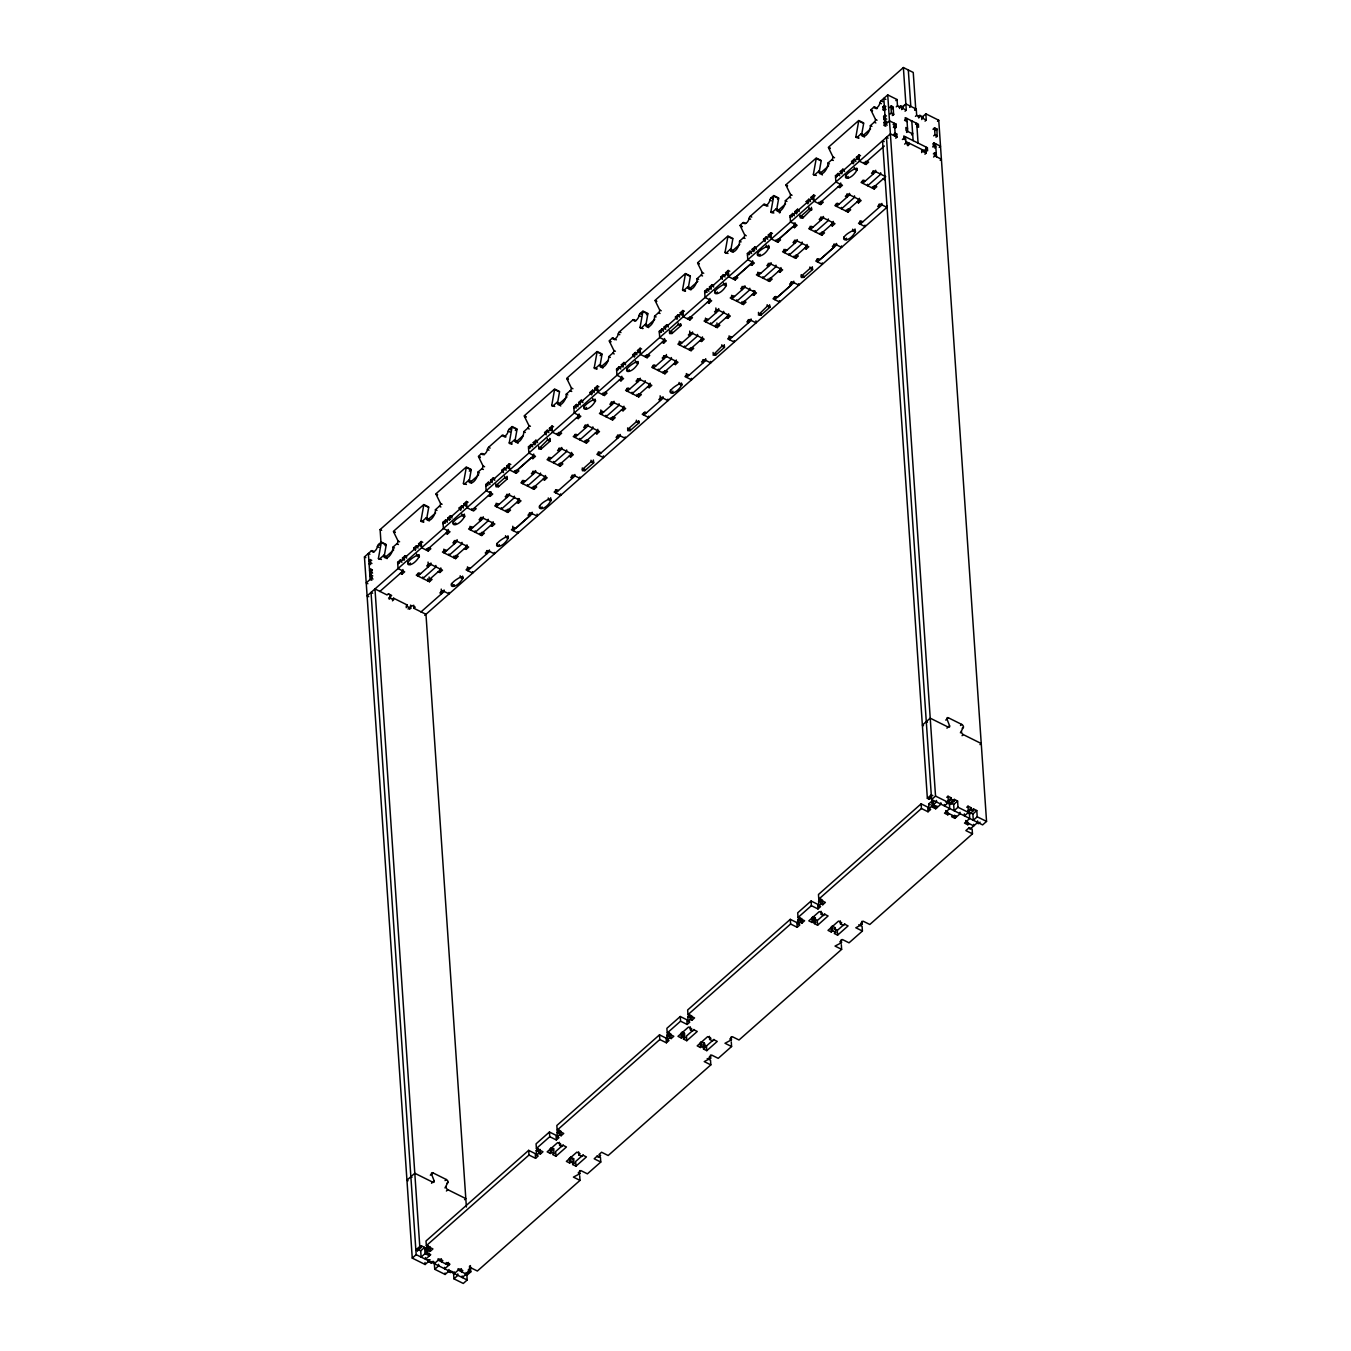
<?xml version="1.0" encoding="UTF-8"?>
<svg xmlns="http://www.w3.org/2000/svg" width="1351" height="1351" viewBox="0 0 1351 1351"><rect width="100%" height="100%" fill="white"/><g stroke="black" fill="none" stroke-linecap="round" stroke-linejoin="round"><path stroke-width="1.5" d="M934.504 127.906L936.935 129.02L937.121 136.552L935.027 135.016L934.504 127.99L933.271 129.071M380.29 559.263L378.449 558.335L381.269 542.545L386.217 545.01L384.089 556.848M423.403 522.043L420.938 520.827L423.775 505.021L428.706 507.486L426.578 519.324M465.588 484.367L463.427 483.303L466.264 467.514L471.195 469.962L469.084 481.8M511.421 443.905L509.259 442.841L512.097 427.051L517.028 429.5L514.9 441.338M553.302 406.077L551.765 405.317L554.585 389.527L559.517 391.976L557.575 402.834M596.416 368.874L594.254 367.793L597.074 352.003L602.022 354.452L600.08 365.31M642.552 328.563L640.087 327.33L642.907 311.541L647.855 313.989L645.896 324.848M685.345 291.191L682.576 289.806L685.413 274.017L690.344 276.465L688.216 288.32M727.226 253.363L725.065 252.282L727.902 236.493L732.833 238.941L730.705 250.796M772.755 212.749L770.897 211.82L773.735 196.03L778.666 198.479L776.538 210.334M815.244 175.225L813.386 174.296L816.224 158.506L821.155 160.955L819.213 171.813M858.662 138.157L855.892 136.789L858.712 120.982L863.661 123.448L861.702 134.306M444.969 1187.917L448.008 1182.294A2.111 1.182 48.6 0 0 446.286 1179.507L432.995 1172.888A2.111 1.182 48.6 0 0 431.543 1174.12L430.327 1175.201M960.392 732.816L963.432 727.193A2.111 1.182 48.6 0 0 961.709 724.406L948.402 717.803A2.111 1.182 48.6 0 0 946.967 719.019L945.751 720.1M769.749 307.369L769.597 305.951L767.486 306.001L758.35 314.952L760.833 315.222L769.766 307.369L769.563 304.735M549.975 441.253L549.925 439.902L547.712 439.869L538.644 448.92L541.059 449.106L549.975 441.253L549.773 438.332L549.958 441.237L547.493 440.021L547.391 438.551M800.4 216.7L800.316 215.248L800.282 217.899L802.697 218.085L811.748 209.05L809.333 208.865L800.4 216.7L802.882 217.933L802.781 216.464M724.406 347.41L724.153 345.94L722.025 346.109L713.075 355.077L715.473 355.262L724.406 347.41L724.254 345.079L724.406 347.41L721.941 346.194L721.839 344.725M381.033 543.203L380.104 529.575L903.38 67.55L913.242 72.447L915.725 108.806L914.576 109.819M428.976 1259.588L429.078 1261.04L425.143 1264.502L412.258 1258.102L364.449 556.933L371.137 551.022A2.111 1.03 -63.6 0 1 372.437 550.972A4.205 2.06 -63.6 0 0 375.054 550.87A4.205 2.06 -63.6 0 0 377.385 546.615A2.111 1.03 -63.6 0 1 378.533 544.487L381.303 542.055L386.234 544.504L385.035 545.568M515.322 430.53L517.061 429.01L512.113 426.544L509.361 428.993A2.111 1.03 -63.6 0 0 508.196 431.121A4.205 2.06 -63.6 0 1 505.865 435.36A4.205 2.06 -63.6 0 1 503.264 435.461A2.111 1.03 -63.6 0 0 501.964 435.512L488.589 447.316A2.111 1.03 -63.6 0 0 487.424 449.444A4.205 2.06 -63.6 0 1 485.11 453.7A4.205 2.06 -63.6 0 1 482.493 453.801A2.111 1.03 -63.6 0 0 481.192 453.852L478.44 456.283L480.28 457.212M646.487 314.715L647.872 313.5L642.941 311.034L640.171 313.483A2.111 1.03 -63.6 0 0 639.006 315.61A4.205 2.06 -63.6 0 1 636.693 319.866A4.205 2.06 -63.6 0 1 634.075 319.967A2.111 1.03 -63.6 0 0 632.775 320.018L619.417 331.822A2.111 1.03 -63.6 0 0 618.251 333.95A4.205 2.06 -63.6 0 1 615.921 338.206A4.205 2.06 -63.6 0 1 613.32 338.29A2.111 1.03 -63.6 0 0 612.003 338.341L609.25 340.79L610.787 341.55M777.484 199.053L778.683 197.989L773.751 195.54L770.999 197.972A2.111 1.03 -63.6 0 0 769.834 200.1A4.205 2.06 -63.6 0 1 767.503 204.356A4.205 2.06 -63.6 0 1 764.902 204.457A2.111 1.03 -63.6 0 0 763.602 204.508L750.227 216.312A2.111 1.03 -63.6 0 0 749.062 218.44A4.205 2.06 -63.6 0 1 746.731 222.695A4.205 2.06 -63.6 0 1 744.131 222.797A2.111 1.03 -63.6 0 0 742.83 222.847L740.061 225.279L741.615 226.039M896.253 106.847L897.486 105.766L897.047 99.535L887.725 94.908L881.038 100.801A2.111 1.03 -63.6 0 0 879.889 102.929A4.205 2.06 -63.6 0 1 877.559 107.185A4.205 2.06 -63.6 0 1 874.941 107.286A2.111 1.03 -63.6 0 0 873.641 107.337L870.888 109.769L872.425 110.546M469.321 471.144L471.229 469.472L466.281 467.007L435.934 493.807L437.488 494.584M600.148 355.634L602.039 353.962L597.108 351.513L566.761 378.314L568.298 379.074M371.728 560.344L370.191 559.584L368.874 560.733L370.731 561.644M884.753 110.681L883.199 109.904L882.997 106.797L884.297 105.631L885.834 106.408M370.191 559.584L370.394 562.692L369.093 563.857L370.63 564.617M883.199 109.904L884.517 108.756L886.053 109.515M895.831 100.616L897.047 99.535M889.684 107.59L891.305 105.783L893.18 107.016L893.585 114.835L891.424 113.349L890.883 106.324M378.449 558.335A2.111 1.03 -63.6 0 0 379.867 558.74L383.785 555.278A7.363 3.597 -63.6 0 0 388.733 556.696A7.363 3.597 -63.6 0 0 392.938 547.189L396.873 543.727A2.111 1.03 -63.6 0 0 398.072 541.008L393.529 531.737L395.066 532.497M420.938 520.827A2.111 1.03 -63.6 0 0 422.356 521.233L426.274 517.754A7.363 3.597 -63.6 0 0 431.222 519.172A7.363 3.597 -63.6 0 0 435.444 509.682L439.362 506.203A2.111 1.03 -63.6 0 0 440.561 503.501L436.018 494.213L437.572 494.973M463.427 483.303A2.111 1.03 -63.6 0 0 464.845 483.709L468.78 480.247A7.363 3.597 -63.6 0 0 473.728 481.648A7.363 3.597 -63.6 0 0 477.933 472.158L481.851 468.696A2.111 1.03 -63.6 0 0 483.05 465.977L478.524 456.689L480.365 457.601M509.259 442.841A2.111 1.03 -63.6 0 0 510.678 443.246L514.596 439.767A7.363 3.597 -63.6 0 0 519.561 441.186A7.363 3.597 -63.6 0 0 523.766 431.695L527.684 428.216A2.111 1.03 -63.6 0 0 528.883 425.514L524.34 416.226L526.198 417.138M551.765 405.317A2.111 1.03 -63.6 0 0 553.167 405.722L557.102 402.26A7.363 3.597 -63.6 0 0 562.05 403.662A7.363 3.597 -63.6 0 0 566.255 394.171L570.173 390.709A2.111 1.03 -63.6 0 0 571.389 387.99L566.846 378.702L568.383 379.462M594.254 367.793A2.111 1.03 -63.6 0 0 595.673 368.198L599.591 364.736A7.363 3.597 -63.6 0 0 604.539 366.138A7.363 3.597 -63.6 0 0 608.744 356.647L612.678 353.185A2.111 1.03 -63.6 0 0 613.878 350.466L609.335 341.178L610.872 341.955M640.087 327.33A2.111 1.03 -63.6 0 0 641.489 327.736L645.423 324.274A7.363 3.597 -63.6 0 0 650.371 325.675A7.363 3.597 -63.6 0 0 654.576 316.185L658.494 312.723A2.111 1.03 -63.6 0 0 659.71 310.004L655.167 300.716L656.704 301.476M682.576 289.806A2.111 1.03 -63.6 0 0 683.994 290.212L687.912 286.75A7.363 3.597 -63.6 0 0 692.86 288.151A7.363 3.597 -63.6 0 0 697.065 278.661L701 275.199A2.111 1.03 -63.6 0 0 702.199 272.48L697.656 263.192L699.193 263.969M725.065 252.282A2.111 1.03 -63.6 0 0 726.483 252.688L730.401 249.226A7.363 3.597 -63.6 0 0 735.366 250.644A7.363 3.597 -63.6 0 0 739.571 241.137L743.489 237.675A2.111 1.03 -63.6 0 0 744.688 234.956L740.145 225.668L742.307 226.748M770.897 211.82A2.111 1.03 -63.6 0 0 772.316 212.225L776.234 208.763A7.363 3.597 -63.6 0 0 781.182 210.165A7.363 3.597 -63.6 0 0 785.387 200.674L789.322 197.212A2.111 1.03 -63.6 0 0 790.521 194.493L785.978 185.205L787.532 185.982M813.386 174.296A2.111 1.03 -63.6 0 0 814.805 174.701L818.74 171.239A7.363 3.597 -63.6 0 0 823.688 172.658A7.363 3.597 -63.6 0 0 827.893 163.15L831.811 159.688A2.111 1.03 -63.6 0 0 833.01 156.969L828.484 147.698L830.325 148.61M855.892 136.789A2.111 1.03 -63.6 0 0 857.294 137.177L861.229 133.715A7.363 3.597 -63.6 0 0 866.177 135.134A7.363 3.597 -63.6 0 0 870.382 125.626L874.3 122.164A2.111 1.03 -63.6 0 0 875.516 119.462L870.973 110.174L872.51 110.934M892.065 108.891L893.366 107.556M372.386 569.953L370.833 569.193L369.532 570.342L372.184 572.165M885.716 120.442L883.858 119.513L883.638 116.406L884.956 115.24L886.492 116.017M383.785 555.278L386.251 556.511L393.698 549.941M429.331 520.912A7.363 3.597 -63.6 0 1 428.74 518.987L435.613 512.924M471.55 482.864A7.363 3.597 -63.6 0 1 471.246 481.463L478.676 474.893M514.596 439.767L517.078 441L523.361 435.444M557.102 402.26L559.567 403.476L566.998 396.907M599.591 364.736L602.056 365.952L608.355 360.396M645.423 324.274L647.889 325.49L654.762 319.427M690.969 289.908A7.363 3.597 -63.6 0 1 690.378 287.966L697.825 281.396M733.171 251.86A7.363 3.597 -63.6 0 1 732.884 250.459L739.74 244.396M776.234 208.763L778.7 209.979L785.573 203.917M818.74 171.239L821.205 172.472L828.636 165.903M861.229 133.715L863.694 134.948L870.568 128.885M370.833 569.193L371.052 572.3L369.752 573.466L371.289 574.226M883.858 119.513L885.158 118.364L886.712 119.124M370.782 572.655L371.897 570.054M890.123 114.092L891.339 113.011L893.822 114.227L892.335 115.527M779.375 212.799L780.439 211.871M898.939 107.354L900.661 105.851L902.873 106.949L901.759 109.583M372.792 575.931L371.255 575.154L369.938 576.32L372.099 577.384M885.8 126.251L884.263 125.491L884.061 122.367L885.361 121.218L886.898 121.978M899.546 108.485L900.661 105.851M902.029 108.84L901.928 107.371L905.862 103.909L916.248 109.076L916.67 115.308L915.454 116.389M901.657 108.029L902.873 106.949M371.255 575.154L371.457 578.279L366.222 582.889L367.877 583.716M884.263 125.491L889.498 120.864L896.085 124.14L896.287 127.264L895.071 128.345M905.052 111.221L906.285 110.14L903.38 67.55M909.645 107.371L910.794 106.357L908.311 69.999M893.129 124.478L894.43 123.329L895.325 136.316M400.403 573.314L402.058 574.124L404.675 571.828L398.072 568.551L397.65 562.32L400.268 560.006L401.804 560.766M404.101 560.395L402.446 558.081L405.064 555.768L406.6 556.528M415.433 550.397L413.778 548.067L416.395 545.753L417.949 546.53M420.229 546.159L418.574 543.828L421.191 541.515L422.745 542.291M445.762 533.273L447.401 534.084L450.018 531.77L443.415 528.494L442.993 522.263L445.61 519.966L447.164 520.726M449.444 520.355L447.789 518.041L450.407 515.727L451.96 516.487M460.775 510.34L459.137 508.027L461.755 505.713L463.292 506.473M465.571 506.118L463.933 503.788L466.551 501.474L468.088 502.251M488.471 495.53L490.126 496.357L492.743 494.044L486.157 490.768L485.735 484.536L488.353 482.223L489.889 482.999M492.169 482.628L490.531 480.297L493.149 477.984L494.686 478.761M503.518 472.614L501.863 470.283L504.48 467.986L506.017 468.746M508.314 468.375L506.659 466.061L509.276 463.748L510.83 464.508M528.9 453.041L528.461 446.809L531.078 444.496L532.632 445.256M534.912 444.901L533.257 442.571L535.874 440.257L537.428 441.034M546.243 434.887L544.605 432.556L547.223 430.243L548.759 431.02M551.039 430.648L549.401 428.318L552.019 426.021L553.555 426.781M576.573 417.763L578.211 418.59L580.829 416.277L574.243 413.001L573.82 406.769L576.438 404.456L577.975 405.216M580.255 404.844L578.616 402.53L581.234 400.217L582.771 400.977M591.603 394.847L589.948 392.516L592.565 390.203L594.102 390.979M596.399 390.608L594.744 388.277L597.362 385.964L598.898 386.741M619.315 380.036L620.953 380.847L623.571 378.533L616.968 375.257L616.546 369.026L619.163 366.729L620.717 367.489M622.997 367.117L621.342 364.804L623.959 362.49L625.513 363.25M634.328 357.103L632.69 354.789L635.308 352.476L636.845 353.236M639.124 352.881L637.486 350.551L640.104 348.237L641.641 349.014M662.041 342.293L663.679 343.12L666.296 340.807L659.71 337.53L659.288 331.299L661.906 328.985L663.442 329.762M665.722 329.391L664.084 327.06L666.702 324.747L668.238 325.523M677.071 319.376L675.416 317.046L678.033 314.749L679.57 315.509M681.867 315.138L680.212 312.824L682.829 310.51L684.366 311.27M707.384 302.252L709.039 303.08L711.656 300.766L705.053 297.49L704.631 291.259L707.249 288.945L708.785 289.705M711.082 289.35L709.427 287.02L712.045 284.706L713.581 285.483M722.413 279.336L720.775 277.006L723.376 274.692L724.93 275.469M727.21 275.097L725.571 272.767L728.189 270.47L729.726 271.23M728.189 270.47L728.611 276.702L735.197 279.978L737.815 277.664L736.177 276.854L750.109 264.526L751.764 265.336L754.382 263.023L747.795 259.764L747.373 253.532L749.991 251.218L751.528 251.978M753.807 251.607L752.169 249.293L754.787 246.98L756.324 247.74M765.156 241.609L763.501 239.279L766.118 236.965L767.655 237.742M769.952 237.371L768.297 235.04L770.914 232.727L772.451 233.503M770.914 232.727L771.337 238.958L777.923 242.234L780.54 239.921L778.885 239.11L792.851 226.799L794.506 227.61L797.124 225.296L790.521 222.02L790.099 215.788L792.716 213.475L794.253 214.252M796.55 213.88L794.895 211.55L797.512 209.253L799.049 210.013M807.881 203.866L806.243 201.552L808.844 199.239L810.397 199.999M812.677 199.644L811.039 197.314L813.657 195L815.193 195.76M838.211 186.759L839.849 187.569L842.467 185.256L835.881 181.98L835.458 175.748L838.076 173.435L839.613 174.211M841.893 173.84L840.254 171.509L842.872 169.213L844.409 169.973M853.241 163.826L851.586 161.512L854.204 159.198L855.74 159.958M858.037 159.587L856.382 157.273L859 154.96L860.536 155.72M397.768 563.874L421.309 543.085M443.111 523.833L466.669 503.045M485.836 486.09L509.378 465.301M528.579 448.363L552.137 427.575M573.939 408.323L597.48 387.534M616.664 370.596L640.222 349.808M659.406 332.87L682.947 312.064M704.749 292.812L728.307 272.024L728.611 276.702M747.475 255.086L771.016 234.297M790.217 217.359L813.775 196.571M835.577 177.319L859.118 156.53M893.636 126.302L896.085 124.14M893.416 127.518L894.649 126.437L896.287 127.264M915.032 110.157L916.248 109.076M904.562 120.475L907.146 118.601M893.889 134.273L895.105 133.192L896.76 134.002L896.963 137.126L895.747 138.207M895.038 135.522L896.76 134.002M911.469 120.746L911.216 121.404M379.783 591.502L403.003 571L402.902 569.531M884.331 146.026L864.353 163.64L864.268 162.188M918.14 116.895L919.862 115.375L922.885 116.878L921.754 119.53M421.191 541.515L421.63 547.763L428.216 551.022L430.834 548.726L429.179 547.898M509.276 463.748L509.699 469.979L516.285 473.255L518.902 470.942L517.264 470.114L531.23 457.803L532.868 458.631L535.486 456.317L528.883 453.041M552.019 426.021L552.458 432.252L559.027 435.529L561.644 433.215L560.006 432.388M597.362 385.964L597.801 392.212L604.387 395.488L607.004 393.175L605.349 392.347M640.104 348.237L640.526 354.486L647.112 357.745L649.73 355.431L648.092 354.621M682.829 310.51L683.268 316.742L689.854 320.018L692.472 317.705L690.817 316.894M814.079 201.231L820.665 204.508L823.283 202.194L821.644 201.383M859 154.96L859.439 161.191L866.025 164.467L868.642 162.154L866.987 161.343M918.748 118.027L919.862 115.375M922.176 117.098L925.857 113.839L938.742 120.239L986.551 821.425L982.616 824.887L931.599 799.539L886.459 137.312L888.114 138.14M921.652 117.959L922.885 116.878M906.589 132.449L907.737 131.435L906.842 118.449M915.573 124.36L916.721 123.363L918.072 143.088M902.384 139.508L905.44 136.823L905.862 143.054L904.63 144.135M925.047 121.151L926.279 120.07L925.857 113.839M911.52 134.897L912.617 133.073M388.581 598.121L391.638 595.436L388.345 593.798L387.045 594.947L374.97 588.952L419.789 1246.5L415.872 1249.962L417.51 1250.773L421.428 1247.311L421.326 1245.757L424.619 1247.395L425.041 1253.627L429.432 1255.805L429.246 1253.171M389.206 599.236L390.439 598.138L390.253 595.048L388.598 594.22M392.398 599.304L393.631 598.223L407.343 605.045L406.212 607.68M907.078 144.861L909.054 143.122L907.923 145.773M392.499 600.857L393.631 598.223M937.51 121.337L938.742 120.239M933.237 129.341L934.537 128.193L937.003 129.426L935.787 130.507M935.736 130.304L936.969 129.223M933.676 135.843L934.976 134.695L937.442 135.911L935.956 137.194M420.533 573.685L418.894 572.875L416.277 575.188L429.432 581.724L432.05 579.41L430.412 578.6M438.264 571.659L439.902 572.486L442.52 570.173L429.348 563.637L426.73 565.934L428.385 566.761L428.064 562.084M446.691 550.583L445.053 549.773L442.436 552.086L455.608 558.622L458.225 556.308L456.57 555.497M464.423 548.557L466.061 549.384L468.679 547.071L455.523 540.535L452.906 542.832L454.544 543.659L454.341 540.535M472.867 527.481L471.212 526.67L468.594 528.984L481.767 535.52L484.384 533.206L482.729 532.395M490.582 525.455L492.237 526.282L494.854 523.968L481.682 517.433L479.065 519.73L480.72 520.557L480.5 517.433M499.026 504.379L497.388 503.568L494.77 505.882L507.925 512.417L510.543 510.104L508.905 509.293M516.741 502.352L518.396 503.18L521.013 500.866L507.841 494.331L505.223 496.644L506.878 497.455L506.659 494.331M525.184 481.277L523.546 480.466L520.929 482.78L534.084 489.315L536.702 487.002L535.064 486.191M542.916 479.25L544.554 480.078L547.172 477.764L534.017 471.229L531.399 473.542L533.037 474.353L532.818 471.229M551.36 458.175L549.705 457.364L547.087 459.678L560.26 466.213L562.877 463.9L561.222 463.089M569.075 456.165L570.713 456.976L573.331 454.662L560.175 448.127L557.558 450.44L559.196 451.251L558.993 448.127M577.519 435.073L575.864 434.262L573.246 436.576L586.418 443.111L589.036 440.798L587.398 439.987M595.234 433.063L596.889 433.874L599.506 431.56L586.334 425.025L583.716 427.338L585.371 428.149L585.152 425.041M603.677 411.987L602.039 411.16L599.422 413.474L612.577 420.009L615.195 417.695L613.557 416.885M621.409 409.961L623.047 410.772L625.665 408.458L612.493 401.923L609.875 404.236L611.53 405.047L611.311 401.939M629.836 388.885L628.198 388.058L625.581 390.371L638.753 396.907L641.37 394.593L639.715 393.783M647.568 386.859L649.206 387.669L651.824 385.356L638.668 378.82L636.051 381.134L637.689 381.945L637.486 378.837M656.012 365.783L654.357 364.956L651.739 367.269L664.912 373.805L667.529 371.508L665.874 370.681M673.727 363.757L675.382 364.567L677.999 362.254L664.827 355.718L662.21 358.032L663.865 358.842L663.645 355.735M682.171 342.681L680.532 341.854L677.915 344.167L691.07 350.703L693.688 348.406L692.05 347.579M699.886 340.655L701.541 341.465L704.158 339.152L690.986 332.616L688.368 334.93L690.023 335.74L689.702 331.063M708.329 319.579L706.691 318.752L704.074 321.065L717.229 327.601L719.847 325.304L718.208 324.476M726.061 317.553L727.699 318.363L730.317 316.05L717.161 309.514L714.544 311.828L716.182 312.638L715.861 307.977M734.505 296.477L732.85 295.649L730.232 297.963L743.405 304.499L746.022 302.202L744.367 301.374M752.22 294.45L753.858 295.261L756.476 292.947L743.32 286.412L740.703 288.726L742.341 289.536L742.138 286.429M760.664 273.375L759.009 272.547L756.391 274.861L769.563 281.396L772.181 279.1L770.543 278.272M778.379 271.348L780.034 272.159L782.651 269.862L769.479 263.31L766.861 265.623L768.516 266.434L768.297 263.327M786.822 250.273L785.184 249.445L782.567 251.759L795.722 258.311L798.34 255.998L796.702 255.17M804.554 248.246L806.192 249.057L808.81 246.76L795.638 240.208L793.02 242.521L794.675 243.332L794.456 240.225M812.981 227.171L811.343 226.343L808.725 228.657L821.898 235.209L824.515 232.896L822.86 232.068M830.713 225.144L832.351 225.955L834.969 223.658L821.813 217.106L819.196 219.419L820.834 220.23L820.631 217.123M839.157 204.069L837.502 203.258L834.884 205.555L848.056 212.107L850.674 209.793L849.019 208.966M856.872 202.042L858.527 202.853L861.144 200.556L847.972 194.004L845.354 196.317L846.993 197.145L846.79 194.02M865.315 180.966L863.677 180.156L861.06 182.453L874.215 189.005L876.833 186.691L875.195 185.864M406.111 606.126L407.343 605.045M921.534 151.025L922.767 149.944L921.635 152.579M924.76 150.029L927.377 147.715L903.785 135.995L904.005 139.119L905.643 139.93M932.697 144.033L933.929 142.953L940.532 146.229L939.232 147.377M408.036 608.997L411.937 605.518L415.23 607.156L413.913 608.305L425.97 614.3L466.382 1206.983M932.984 146.094L935.601 143.78L936.479 156.767M409.505 609.318L410.738 608.237L410.552 605.13M924.928 154.217L926.161 153.136L925.739 146.904M932.916 147.141L934.149 146.06L933.929 142.953M934.554 147.968L935.787 146.887L934.149 146.06M933.372 153.896L934.605 152.815L936.243 153.626L934.284 155.365M933.592 157.02L934.808 155.939L934.605 152.815M420.955 611.952L444.175 591.451L444.074 589.982M833.787 244.126L834.006 247.233L820.057 259.561L818.419 258.75L815.801 261.047L822.371 264.323L822.286 262.871M460.201 575.746L460.303 577.198C442.554 586.756 455.287 591.468 462.768 578.431C464.474 575.644 456.385 577.046 462.768 578.431L462.599 576.083M424.754 615.38L886.915 207.345L886.813 205.876M940.178 160.279L941.394 159.198L934.808 155.939M431.763 1173.985L432.995 1172.888M947.186 718.884L948.402 717.803M432.911 1181.922L434.127 1180.842L431.543 1174.12M948.081 727.041L949.55 725.74L946.967 719.019M431.509 1183.256L432.725 1182.176A2.111 1.182 48.6 0 0 434.127 1180.842M946.933 728.155L948.149 727.074A2.111 1.182 48.6 0 0 949.55 725.74M445.07 1180.588L446.286 1179.507M960.493 725.487L961.709 724.406M446.776 1183.375L448.008 1182.294M962.199 728.273L963.432 727.193M446.404 1191.008L447.873 1189.707L465.808 1198.607L464.575 1199.688M962.064 735.687L963.297 734.606L981.231 743.523L979.999 744.604M528.68 1150.36L528.984 1155.037L535.57 1158.297L535.249 1153.636L528.68 1150.36L426.021 1240.995L426.342 1245.673L432.928 1248.932L430.31 1251.246L428.655 1250.435L428.351 1245.757L424.721 1248.949L425.818 1249.489L426.139 1254.167L427.456 1253.019L427.136 1248.341L425.818 1249.489M549.435 1132.02L549.756 1136.698L556.342 1139.974L556.021 1135.296L549.435 1132.02L536.077 1143.824L536.398 1148.502L542.967 1151.761L540.366 1154.075L538.711 1153.264L538.39 1148.586L536.229 1150.495L536.55 1155.173L538.188 1156L535.57 1158.297M659.491 1034.849L659.812 1039.527L666.398 1042.803L666.077 1038.125L659.491 1034.849L556.848 1125.484L557.152 1130.162L563.739 1133.438L561.121 1135.735L559.483 1134.924L559.162 1130.247L560.8 1131.074L561.121 1135.735M680.262 1016.509L680.583 1021.187L687.152 1024.463L686.848 1019.785L680.262 1016.509L666.887 1028.314L667.208 1032.991L673.794 1036.268L671.177 1038.564L669.539 1037.754L669.218 1033.076L670.856 1033.903L671.177 1038.564M790.301 919.339L790.622 924.016L797.208 927.293L796.887 922.615L790.301 919.339L687.659 1009.974L687.98 1014.652L694.566 1017.928L691.948 1020.241L690.293 1019.414L689.973 1014.736L687.811 1016.661L688.132 1021.339L689.77 1022.15L687.152 1024.463M811.073 901.016L811.394 905.677L817.98 908.953L817.659 904.275L811.073 901.016L797.715 912.803L798.036 917.481L804.605 920.757L801.987 923.071L800.349 922.243L800.028 917.565L797.867 919.491L798.188 924.168L799.826 924.979L797.208 927.293M921.129 803.845L921.45 808.506L928.036 811.782L927.715 807.104L921.129 803.845L818.47 894.48L818.79 899.141L825.377 902.417L822.759 904.731L821.121 903.903L820.8 899.242L822.438 900.053L822.759 904.731M931.464 796.989L929.015 799.15L927.36 798.34L931.278 794.861L932.832 795.638M417.51 1250.773L417.645 1249M418.135 1248.577L419.114 1247.699M419.367 1247.497L421.326 1245.757M930.13 796.516L929.015 799.15M412.258 1258.102L416.176 1254.64L371.035 592.413L372.69 593.241M428.655 1250.435L421.124 1257.089L420.701 1250.857L424.619 1247.395M426.342 1245.673L528.984 1155.037M536.398 1148.502L549.756 1136.698M557.152 1130.162L659.812 1039.527M667.208 1032.991L680.583 1021.187M687.98 1014.652L790.622 924.016M798.036 917.481L811.394 905.677M818.79 899.141L921.45 808.506M931.599 799.539L935.534 796.077L887.725 94.908M556.342 1139.974L558.959 1137.66L557.321 1136.833L557 1132.172L559.162 1130.247M666.398 1042.803L669.015 1040.49L667.36 1039.662L667.039 1035.001L669.218 1033.076M817.98 908.953L820.597 906.639L818.942 905.829L818.622 901.151L820.8 899.242M928.036 811.782L930.636 809.469L928.998 808.658L928.677 803.98L932.291 800.788L933.389 801.329L933.71 806.007L932.41 807.155L935.703 808.793L940.938 804.183L940.836 802.714M933.389 801.329L932.089 802.494L932.41 807.155M666.077 1038.125L668.694 1035.812L667.039 1035.001M796.887 922.615L799.505 920.301L797.867 919.491M536.55 1155.173L538.711 1153.264M557.321 1136.833L559.483 1134.924M667.36 1039.662L669.539 1037.754M688.132 1021.339L690.293 1019.414M798.188 924.168L800.349 922.243M818.942 905.829L821.121 903.903M928.998 808.658L936.547 801.987L936.429 800.434M946.764 797.326L947.997 796.246L951.29 797.884L951.391 799.437L947.473 802.899L947.389 801.835M551.444 1147.658L550.144 1148.806L550.465 1153.484L547.172 1151.846L557.642 1142.608L560.918 1144.246L559.618 1145.395L561.83 1146.509L563.147 1145.344L566.441 1146.982L555.97 1156.22L552.677 1154.581L553.994 1153.433L553.674 1148.755L551.444 1147.658L551.765 1152.335L550.465 1153.484M683.488 1039.088L684.805 1037.923L684.484 1033.245L682.272 1032.147L680.955 1033.312L681.276 1037.973L677.982 1036.335L688.453 1027.098L691.746 1028.736L690.429 1029.901L692.658 1030.999L693.958 1029.834L697.251 1031.472L686.781 1040.709L683.488 1039.088L683.285 1035.964M814.315 923.577L815.616 922.412L815.312 917.751L813.082 916.637L811.782 917.802L812.103 922.48L808.81 920.842L819.263 911.604L822.556 913.225L821.256 914.391L823.468 915.488L824.785 914.34L828.079 915.961L817.608 925.215L814.315 923.577L814.096 920.453M552.356 1149.921L553.674 1148.755M683.184 1034.41L684.484 1033.245M815.312 917.751L813.994 918.9L817.287 920.538L817.608 925.215M947.608 801.126L951.29 797.884M433.097 1261.243L431.138 1262.965L428.115 1261.462L430.091 1259.74M681.276 1037.973L682.593 1036.825L682.272 1032.147M812.103 922.48L813.403 921.314L813.082 916.637M947.997 796.246L948.419 802.477L944.501 805.939L944.4 804.487M948.081 803.406L949.314 802.308L947.659 801.498M563.131 1144.956L555.649 1151.542L555.97 1156.22M693.941 1029.445L686.477 1036.048L686.781 1040.709M817.287 920.538L824.769 913.935M950.631 802.629L951.611 801.768M952.1 801.329L954.296 799.387L957.589 801.025L958.011 807.256L954.093 810.718L953.671 804.487L957.589 801.025M945.886 802.122L950.479 804.402L954.414 800.94L954.296 799.387M434.819 1262.611L433.299 1262.526M434.313 1263.641L439.548 1259.031L442.841 1260.652L441.524 1261.817L441.304 1258.693M949.314 802.308L949.736 808.54L944.501 813.167L947.794 814.805L949.094 813.657M448.971 1269.518L449.072 1270.987L445.138 1274.449L434.752 1269.281L438.67 1265.819L438.568 1264.35M445.34 1263.709L446.641 1262.56L449.934 1264.198L444.699 1268.809L444.614 1267.356M952.911 815.548L951.611 816.696L954.904 818.334L960.122 813.707L960.021 812.255M572.672 1164.528L573.989 1163.363L573.668 1158.702L570.646 1157.199L569.345 1158.347L569.666 1163.025L566.373 1161.387L576.826 1152.15L580.119 1153.788L578.819 1154.936L581.825 1156.439L583.142 1155.291L586.435 1156.912L575.965 1166.166L572.672 1164.528L572.469 1161.404M703.499 1049.018L704.8 1047.869L704.479 1043.192L701.473 1041.689L700.156 1042.837L700.477 1047.515L697.184 1045.877L707.654 1036.639L710.947 1038.277L709.63 1039.426L712.653 1040.929L713.953 1039.78L717.246 1041.418L706.793 1050.656L703.499 1049.018L703.28 1045.894M832.284 926.178L830.983 927.343L831.287 932.004L828.011 930.383L838.464 921.129L841.757 922.767L840.457 923.932L843.463 925.418L844.78 924.27L848.073 925.908L837.603 935.145L834.31 933.507L835.627 932.359L835.306 927.681L832.284 926.178L832.604 930.856L831.287 932.004M966.759 807.273L967.992 806.192L971.285 807.814L971.386 809.384L967.958 812.407M572.351 1159.85L573.668 1158.702M704.479 1043.192L703.179 1044.34L706.472 1045.978L706.793 1050.656M835.306 927.681L833.989 928.829L837.282 930.467L837.603 935.145M968.093 810.634L971.285 807.814M569.666 1163.025L570.966 1161.877L570.646 1157.199M700.477 1047.515L701.777 1046.366L701.473 1041.689M451.808 1271.207L450.339 1272.507L448.127 1271.409L449.106 1270.531M976.79 810.549L972.872 814.028L973.294 820.26L977.212 816.798L976.79 810.549L973.497 808.928L973.615 810.482L969.68 813.944L967.704 812.626M967.992 806.192L968.414 812.424L964.496 815.886L964.361 813.842M450.339 1272.507L450.474 1270.734M972.028 810.228L973.497 808.928M583.125 1154.885L575.644 1161.488L575.965 1166.166M706.472 1045.978L713.936 1039.375M837.282 930.467L844.763 923.864M466.77 1273.672L467.193 1279.988L463.275 1283.45L453.953 1278.823L453.514 1272.591L454.257 1271.933L454.308 1273.588L459.543 1268.961L462.836 1270.599L461.518 1271.747L461.316 1268.64M969.309 812.356L969.731 818.486L964.496 823.097L967.789 824.735L969.089 823.586M453.953 1278.823L457.871 1275.344L457.769 1273.892M465.47 1274.28L466.467 1273.402M466.703 1273.199L469.135 1270.632M980.1 822.168L978.377 823.688L976.722 822.86L977.719 821.999M469.489 1266.191L469.81 1270.869L462.262 1277.539L462.16 1275.969M579.647 1170.591L579.849 1173.698L573.432 1177.109L580.001 1180.386L477.359 1271.021L470.773 1267.745L468.155 1270.058L469.81 1270.869M710.457 1055.08L710.677 1058.188L704.243 1061.599L710.829 1064.875L608.17 1155.51L601.583 1152.234L598.983 1154.548L600.621 1155.358L598.459 1157.283L596.804 1156.456L594.187 1158.77L600.773 1162.046L587.398 1173.85L580.829 1170.574L578.211 1172.888L579.849 1173.698M731.229 1036.741L731.431 1039.865L725.014 1043.259L731.583 1046.535L718.225 1058.34L711.639 1055.063L709.022 1057.377L710.677 1058.188M841.268 939.57L841.487 942.694L835.053 946.088L841.639 949.365L738.997 1040L732.411 1036.724L729.793 1039.037L731.431 1039.865M862.039 921.23L862.259 924.354L855.825 927.765L862.411 931.025L849.036 942.829L842.467 939.553L839.849 941.867L841.487 942.694M470.368 1265.566L470.807 1271.848L466.872 1275.31L465.436 1274.601M968.853 827.555L972.146 829.176L972.467 833.854L869.808 924.489L863.221 921.23L860.604 923.527L862.259 924.354M902.417 106.932L906.166 104.061M791.061 281.852L791.281 284.977L777.315 297.288L775.66 296.477L773.042 298.774L779.645 302.05L779.544 300.597M529.423 512.873L529.643 515.981L515.677 528.309L514.022 527.481L511.421 529.795L518.007 533.071L517.906 531.602M885.851 99.383L883.807 98.37L885.58 124.343L887.219 125.153M901.928 107.371L903.228 108.012M921.922 117.301L923.02 117.858M897.486 105.766L900.762 107.404M902.992 108.502L906.285 110.14M916.67 115.308L919.963 116.946M922.986 118.432L926.279 120.07M881.038 100.801L882.895 101.713M890.9 106.509L893.366 107.742M879.889 102.929L881.426 103.689M882.997 106.797L885.462 108.012M907.061 121.573L905.406 120.746L905.204 117.638L918.359 124.174L918.579 127.281L916.924 126.47M874.941 107.286L877.424 108.519M873.641 107.337L876.427 108.722M883.638 116.406L885.496 117.317M907.517 128.311L905.879 127.501L906.082 130.625L912.668 133.884M884.061 122.367L885.597 123.144M875.516 119.462L877.052 120.222M874.3 122.164L875.853 122.941M925.942 150.012L927.597 150.839L927.377 147.715M896.963 137.126L890.377 133.85L367.117 595.875L368.755 596.703M905.761 141.5L926.043 151.582M870.382 125.626L871.919 126.403M905.862 143.054L909.155 144.692M922.868 151.498L926.161 153.136M863.677 122.941L858.746 120.492L828.399 147.293L830.24 148.205M884.196 141.602L882.541 140.791L927.36 798.34M857.294 137.177L858.848 137.954M856.382 157.273L858.544 158.337M855.859 161.512L854.204 159.198M851.586 161.512L854.052 162.728M883.03 178.94L884.685 179.767M833.01 156.969L834.563 157.746M831.811 159.688L833.364 160.448M827.893 163.15L829.43 163.927M844.51 171.526L842.872 169.213M821.188 160.465L816.24 158.016L785.894 184.817L787.447 185.577M840.254 171.509L842.416 172.59M839.714 175.765L838.076 173.435M835.458 175.748L836.995 176.508M886.915 207.345L880.312 204.069L877.711 206.382L879.349 207.193L879.129 204.069M814.805 174.701L816.342 175.478M862.782 221.817L861.127 221.007L858.51 223.32L865.113 226.596L865.012 225.127M811.039 197.314L812.576 198.073M810.499 201.552L808.844 199.239M806.243 201.552L808.709 202.768M790.521 194.493L792.058 195.27M789.322 197.212L790.859 197.972M785.387 200.674L786.941 201.434M799.167 211.567L797.512 209.253M770.999 197.972L773.16 199.053M794.895 211.55L797.36 212.782M769.834 200.1L771.37 200.86M794.371 215.805L792.716 213.475M790.099 215.788L792.26 216.869M764.902 204.457L767.976 205.994M763.602 204.508L766.676 206.044M772.316 212.225L773.853 212.985M834.006 247.233L832.351 246.422L834.969 244.109L841.572 247.385L841.47 245.916M750.227 216.312L751.764 217.072M749.062 218.44L750.599 219.2M744.131 222.797L745.668 223.557M768.297 235.04L769.834 235.817M742.83 222.847L744.367 223.607M767.773 239.296L766.118 236.965M763.501 239.279L765.358 240.191M744.688 234.956L746.242 235.733M743.489 237.675L745.026 238.435M756.425 249.31L754.787 246.98M739.571 241.137L741.108 241.913M732.867 238.451L727.919 236.003L697.572 262.803L699.109 263.563M752.169 249.293L754.635 250.509M751.629 253.532L749.991 251.218M747.373 253.532L749.535 254.596M730.401 249.226L732.884 250.459M726.483 252.688L728.02 253.464M791.281 284.977L789.626 284.149L792.243 281.852L798.829 285.112L798.728 283.659M725.571 272.767L727.412 273.696M725.031 277.023L723.376 274.692M720.775 277.006L722.312 277.782M702.199 272.48L703.736 273.257M769.766 307.369L767.3 306.153L767.182 304.684M701 275.199L702.537 275.959M697.065 278.661L698.619 279.421M713.7 287.037L712.045 284.706M690.361 275.976L685.43 273.527L655.083 300.327L656.62 301.087M709.427 287.02L711.285 287.949M708.903 291.276L707.249 288.945M704.631 291.259L707.097 292.475M687.912 286.75L690.378 287.966M683.994 290.212L685.531 290.972M731.955 337.328L730.317 336.517L727.699 338.831L734.285 342.107L734.201 340.638M680.212 312.824L682.677 314.04M679.688 317.063L678.033 314.749M675.416 317.046L677.577 318.127M659.71 310.004L661.247 310.764M658.494 312.723L660.048 313.483M654.576 316.185L656.113 316.945M668.34 327.077L666.702 324.747M640.171 313.483L641.725 314.243M664.084 327.06L665.621 327.837M639.006 315.61L640.864 316.522M663.544 331.316L661.906 328.985M659.288 331.299L661.45 332.38M634.075 319.967L635.933 320.879M632.775 320.018L634.632 320.93M641.489 327.736L643.042 328.496M619.417 331.822L620.953 332.582M618.251 333.95L619.788 334.71M689.23 375.054L687.575 374.244L684.957 376.557L691.56 379.834L691.459 378.364M613.32 338.29L616.394 339.827M637.486 350.551L639.648 351.615M612.003 338.341L614.789 339.726M636.946 354.806L635.308 352.476M632.69 354.789L635.156 356.005M613.878 350.466L615.414 351.243M612.678 353.185L614.215 353.945M625.614 364.804L623.959 362.49M608.744 356.647L610.297 357.407M621.342 364.804L623.503 365.868M620.818 369.043L619.163 366.729M616.546 369.026L618.099 369.802M595.673 368.198L597.21 368.958M646.487 412.798L644.849 411.971L642.232 414.284L648.818 417.56L648.733 416.108M594.744 388.277L597.834 389.814M594.22 392.533L592.565 390.203M589.948 392.516L592.413 393.749M571.389 387.99L572.925 388.75M570.173 390.709L571.726 391.469M566.255 394.171L567.792 394.931M582.872 402.547L581.234 400.217M559.55 391.486L554.619 389.02L524.256 415.821L525.809 416.598M578.616 402.53L580.153 403.29M578.076 406.769L576.438 404.456M573.82 406.769L576.286 407.985M553.167 405.722L554.721 406.482M601.144 452.838L599.489 452.011L596.889 454.324L603.475 457.601L603.357 455.861M549.401 428.318L551.867 429.55M548.861 432.573L547.223 430.243M544.605 432.556L546.446 433.485M528.883 425.514L530.436 426.274M527.684 428.216L529.22 428.993M523.766 431.695L525.303 432.455M537.529 442.588L535.874 440.257M509.361 428.993L511.202 429.905M533.257 442.571L535.739 443.803M508.196 431.121L510.053 432.033M532.733 446.826L531.078 444.496M528.461 446.809L530.622 447.873M503.264 435.461L506.034 436.846M501.964 435.512L505.038 437.048M510.678 443.246L512.215 444.006M488.589 447.316L490.126 448.093M487.424 449.444L488.978 450.221M558.419 490.582L556.781 489.754L554.163 492.068L560.749 495.344L560.648 493.875M482.493 453.801L484.35 454.73M506.659 466.061L508.516 466.973M481.192 453.852L482.729 454.628M506.135 470.3L504.48 467.986M501.863 470.283L503.416 471.06M483.05 465.977L484.604 466.737M481.851 468.696L483.405 469.456M477.933 472.158L479.47 472.918M494.787 480.314L493.149 477.984M490.531 480.297L492.372 481.226M489.991 484.553L488.353 482.223M485.735 484.536L487.897 485.617M468.78 480.247L471.246 481.463M464.845 483.709L466.399 484.469M529.643 515.981L527.988 515.17L530.605 512.856L537.191 516.133L537.056 514.089M948.149 727.074L930.214 718.175L922.361 725.099L923.493 725.656M926.296 721.637L927.411 722.194M474.539 507.858L476.177 508.685L473.559 510.982L466.973 507.706L466.551 501.474M463.933 503.788L465.47 504.548M463.393 508.044L461.755 505.713M459.137 508.027L461.299 509.091M440.561 503.501L442.098 504.261M439.362 506.203L440.899 506.98M435.444 509.682L436.981 510.442M452.061 518.041L450.407 515.727M428.723 506.98L423.792 504.531L393.445 531.331L395.303 532.26M447.789 518.041L450.575 519.409M447.265 522.28L445.61 519.966M442.993 522.263L445.155 523.344M426.274 517.754L428.74 518.987M422.356 521.233L423.893 521.993M951.391 799.437L954.414 800.94M971.386 809.384L973.615 810.482M951.003 803.153L953.671 804.487M969.984 812.593L972.872 814.028M935.534 796.077L948.419 802.477M958.011 807.256L968.414 812.424M977.212 816.798L986.551 821.425M470.334 568.349L468.679 567.521L466.061 569.835L472.664 573.111L472.563 571.659M418.574 543.828L420.735 544.909M929.319 797.799L932.19 799.235L932.612 805.466L937.003 807.645L936.885 805.888M418.05 548.084L416.395 545.753M380.104 529.575L381.641 530.335M413.778 548.067L415.939 549.131M928.677 803.98L930.332 804.791M398.072 541.008L399.609 541.785M396.873 543.727L398.41 544.504M972.467 833.854L965.881 830.595L968.498 828.281L970.136 829.092L977.685 822.438L977.584 820.884M392.938 547.189L394.492 547.966M406.702 558.098L405.064 555.768M378.533 544.487L380.391 545.416M402.446 558.081L404.608 559.145M377.385 546.615L378.922 547.391M454.037 586.131L453.936 584.662L454.054 586.131L451.589 584.899L451.47 583.446M401.906 562.32L400.268 560.006M397.65 562.32L399.187 563.08M372.437 550.972L374.295 551.9M371.137 551.022L372.994 551.951M379.867 558.74L381.404 559.517M369.921 554.231L368.384 553.454L370.157 579.427L371.795 580.255M364.449 556.933L365.834 557.608M370.394 562.692L371.947 563.468M371.052 572.3L372.589 573.077M371.457 578.279L373.011 579.039M390.439 598.138L393.732 599.776M407.445 606.599L410.738 608.237M818.622 901.151L820.277 901.961M858.797 924.726L862.09 926.347L862.411 931.025M813.403 921.314L815.616 922.412M832.604 930.856L835.627 932.359M687.811 1016.661L689.466 1017.472M682.593 1036.825L684.805 1037.923M701.777 1046.366L704.8 1047.869M707.215 1058.559L710.508 1060.197L710.829 1064.875M557 1132.172L558.639 1132.982M597.159 1155.73L600.452 1157.368L600.773 1162.046M551.765 1152.335L553.994 1153.433M570.966 1161.877L573.989 1163.363M536.229 1150.495L537.867 1151.322M432.725 1182.176L414.791 1173.259L406.955 1180.2L408.07 1180.757M410.873 1176.721L411.987 1177.278M419.789 1246.5L421.428 1247.311M469.152 1271.021L470.807 1271.848M427.456 1253.019L430.733 1254.657L425.514 1259.267L425.396 1257.511M417.408 1249.219L420.701 1250.857M427.811 1259.807L428.115 1261.462M452.281 1271.966L453.514 1272.591M416.176 1254.64L467.193 1279.988M973.649 824.346L973.75 825.9L965.796 821.948L965.712 820.496M969.579 812.491L969.68 813.944M967.569 821.628L967.789 824.735M911.79 120.898L913.124 140.639M956.103 815.717L956.204 817.186L945.801 812.019L945.7 810.549M954.684 815.21L954.904 818.334M950.378 802.95L950.479 804.402M947.575 811.681L947.794 814.805M935.483 805.686L935.703 808.793M880.649 172.725L880.734 174.195L867.663 185.746L867.562 184.276M881.882 203.427L881.983 204.896L860.182 224.148L859.962 220.922M875.701 170.277L875.803 171.746L862.715 183.297L862.529 180.375M872.949 170.918L873.168 174.043L871.513 173.215L874.131 170.901L885.682 176.643L872.594 188.194L872.493 186.742M874.013 185.881L874.215 189.005M865.805 161.343L866.025 164.467M859.422 198.276L859.523 199.745L846.435 211.296L846.334 209.827M856.804 168.149L856.956 170.192C849.222 183.314 836.793 178.45 854.693 168.824C857.226 167.051 858.966 172.54 854.474 168.959L854.372 167.507M858.307 199.745L858.527 202.853M854.474 195.827L854.575 197.297L841.504 208.848L841.403 207.379M855.014 228.978L855.234 231.916C847.837 245.477 834.631 239.499 852.954 230.531C855.555 228.707 857.125 234.399 852.768 230.683L852.65 229.214M849.543 193.379L849.644 194.831L836.556 206.382L836.353 203.461M848.124 176.424L848.242 177.893L845.76 176.66L845.658 175.208M847.837 208.983L848.056 212.107M846.401 238.148L846.503 239.617L844.037 238.384L843.936 236.915M840.71 182.976L840.812 184.428L819.01 203.68L818.909 202.228M839.646 184.445L839.849 187.569M836.522 243.467L836.624 244.936L817.439 261.874L817.22 258.666M833.246 221.378L833.347 222.847L820.277 234.399L820.175 232.929M832.148 222.847L832.351 225.955M828.315 218.93L828.416 220.399L815.328 231.95L815.227 230.481M823.384 216.481L823.485 217.933L810.397 229.484L810.178 226.276M820.462 201.4L820.665 204.508M821.678 232.085L821.898 235.209M813.657 195L814.079 201.231M811.394 207.311L811.613 210.232L809.131 209L809.013 207.26M812.289 266.721L812.491 269.643L803.676 277.411L801.346 277.479L801.227 276.195L810.127 268.342L812.12 268.106L812.66 269.474L810.026 268.41L809.925 266.958M807.087 244.48L807.189 245.95L794.101 257.501L794 256.031M805.973 245.95L806.192 249.057M802.156 242.032L802.258 243.501L789.17 255.052L789.068 253.583M803.676 275.891L803.777 277.343L801.312 276.111L801.211 274.658M797.208 239.583L797.31 241.035L784.239 252.586L784.019 249.378M795.367 223.016L795.469 224.486L776.285 241.424L776.149 239.667M794.185 222.932L794.506 227.61M795.519 255.187L795.722 258.311M840.238 920.808L840.457 923.932M841.318 944.687L841.639 949.365M793.797 281.194L793.898 282.663L774.714 299.601L774.511 296.68M780.929 267.582L781.03 269.052L767.942 280.603L767.841 279.133M777.703 239.127L777.923 242.234M779.814 269.052L780.034 272.159M821.036 911.266L821.256 914.391M775.981 265.134L776.082 266.603L763.011 278.154L762.91 276.685M771.049 262.685L771.151 264.137L758.063 275.688L757.827 272.193M768.685 245.342L768.871 247.959C761.592 261.486 748.201 255.609 766.709 246.524C769.378 244.919 770.56 250.475 766.389 246.743L766.287 245.274M769.344 278.289L769.563 281.396M760.039 254.208L760.14 255.66L757.675 254.444L757.573 252.975M760.934 313.618L761.035 315.07L758.57 313.854L758.468 312.385M801.683 918.393L801.987 923.071M754.753 290.685L754.854 292.154L741.783 303.705L741.665 301.949M752.625 260.743L752.727 262.212L733.542 279.15L733.441 277.698M755.952 320.795L756.104 322.855L749.501 319.579L746.883 321.876L748.538 322.703L748.319 319.579M753.554 290.583L753.858 295.261M751.544 262.229L751.764 265.336M749.822 288.236L749.923 289.705L736.835 301.256L736.751 299.787M751.055 318.937L751.156 320.39L729.354 339.641L729.101 335.842M744.891 285.787L744.992 287.239L731.904 298.791L731.668 295.295M743.185 301.391L743.405 304.499M734.995 276.854L735.197 279.978M728.594 313.787L728.696 315.256L715.608 326.807L715.49 325.051M725.943 283.068L726.146 285.703C718.833 298.571 705.746 294.214 723.764 284.402C726.247 282.427 728.341 288.033 723.663 284.47L723.562 283.001M727.497 315.256L727.699 318.363M723.663 311.338L723.764 312.79L710.677 324.341L710.575 322.889M718.698 308.585L718.816 310.342L705.746 321.893L705.475 318.093M717.313 291.934L717.415 293.403L714.932 292.171L714.848 290.701M716.925 322.94L717.229 327.601M715.574 353.658L715.692 355.11L713.227 353.894L713.108 352.425M709.9 298.487L710.001 299.939L688.199 319.191L688.098 317.738M708.819 299.956L709.039 303.08M710.643 361.426L710.744 362.895L704.158 359.619L701.541 361.916L703.179 362.744L702.976 359.619M705.695 358.69L705.813 360.43L686.629 377.385L686.359 373.585M702.436 336.889L702.537 338.358L689.449 349.909L689.348 348.44M701.321 338.358L701.541 341.465M697.504 334.44L697.589 335.892L684.518 347.443L684.417 345.991M692.556 331.991L692.658 333.444L679.57 344.995L679.317 341.195M689.635 316.894L689.854 320.018M690.868 347.595L691.07 350.703M731.279 1041.857L731.583 1046.535M680.634 323.7L680.786 325.743L671.971 333.528L669.64 333.579L669.522 332.295L678.422 324.443L680.532 324.257L680.87 325.659L678.303 324.51L678.219 323.058M681.529 383.093L681.681 385.153C674.014 398.19 661.399 393.462 679.519 383.701C682.171 382.097 683.353 387.653 679.215 383.92L679.097 382.451M676.277 359.991L676.378 361.46L663.29 373.011L663.189 371.542M675.162 361.46L675.382 364.567M671.937 331.687L672.072 333.444L669.589 332.211L669.488 330.759M671.329 357.542L671.43 358.994L658.359 370.546L658.258 369.093M672.832 391.098L672.95 392.854L670.484 391.621L670.383 390.152M666.364 354.502L666.499 356.546L653.411 368.097L653.208 365.175M664.54 338.527L664.641 339.979L645.457 356.917L645.356 355.465M667.918 399.17L668.019 400.622L661.416 397.346L658.798 399.66L660.453 400.47L660.132 395.792M663.476 339.996L663.679 343.12M664.692 370.698L664.912 373.805M709.427 1036.318L709.63 1039.426M662.969 396.704L663.071 398.173L643.887 415.112L643.735 412.781M650.101 383.093L650.203 384.562L637.132 396.113L637.013 394.357M646.909 354.637L647.112 357.745M649.004 384.562L649.206 387.669M691.628 1015.564L691.948 1020.241M690.226 1026.777L690.429 1029.901M645.17 380.644L645.271 382.097L632.184 393.648L632.082 392.195M640.239 378.196L640.34 379.648L627.252 391.199L627.05 388.277M637.908 361.426L638.06 363.47C630.208 376.541 617.947 371.812 635.899 362.034C638.584 360.447 639.715 365.952 635.578 362.237L635.477 360.785M638.533 393.8L638.753 396.907M638.787 420.837L638.939 422.88L630.123 430.648L627.793 430.699L627.658 429.432L636.557 421.58L638.685 421.394L639.023 422.795L636.473 421.664L636.372 420.195M629.228 369.718L629.33 371.17L626.864 369.938L626.763 368.485M630.09 428.824L630.225 430.581L627.759 429.365L627.641 427.895M621.815 376.254L621.916 377.723L602.732 394.661L602.63 393.192M623.942 406.195L624.044 407.664L610.956 419.215L610.855 417.746M625.175 436.897L625.277 438.349L618.69 435.073L616.073 437.386L617.711 438.214L617.508 435.09M620.734 377.74L620.953 380.847M622.828 407.664L623.047 410.772M619.011 403.746L619.113 405.199L606.025 416.75L605.923 415.297M620.244 434.448L620.345 435.9L598.544 455.152L598.324 451.943M614.063 401.298L614.165 402.75L601.094 414.301L600.79 409.927M612.375 416.902L612.577 420.009M604.167 392.364L604.387 395.488M597.784 429.297L597.885 430.749L584.797 442.301L584.696 440.848M595.166 399.153L595.318 401.213C587.82 414.132 575.036 409.674 593.055 399.828C595.673 398.055 597.243 403.645 592.836 399.98L592.751 398.511M596.669 430.749L596.889 433.874M592.836 426.848L592.937 428.301L579.866 439.852L579.765 438.4M593.376 459.999L593.596 462.92L584.763 470.688L582.433 470.739L582.315 469.472L591.214 461.62L593.325 461.434L593.663 462.836L591.13 461.704L591.012 460.235M587.905 424.383L588.006 425.852L574.918 437.403L574.732 434.482M586.486 407.445L586.604 408.914L584.122 407.681L584.02 406.212M586.199 440.004L586.418 443.111M584.763 469.152L584.865 470.621L582.399 469.405L582.298 467.936M579.072 413.98L579.174 415.449L557.372 434.701L557.271 433.232M578.008 415.466L578.211 418.59M579.832 476.937L579.934 478.389L573.331 475.113L570.713 477.427L572.368 478.254L572.149 475.13M574.884 474.488L574.986 475.94L555.801 492.879L555.582 489.67M571.608 452.399L571.709 453.852L558.639 465.403L558.537 463.95M570.51 453.852L570.713 456.976M566.677 449.951L566.778 451.403L553.69 462.954L553.606 461.502M561.746 447.485L561.847 448.954L548.759 460.505L548.54 457.297M558.824 432.404L559.027 435.529M560.04 463.106L560.26 466.213M550.668 497.742L550.853 500.664C543.626 514.089 530.149 508.415 548.709 499.211C551.512 497.692 552.508 503.18 548.388 499.431L548.286 497.962M545.449 475.501L545.551 476.954L532.463 488.505L532.378 487.052M544.352 476.954L544.554 480.078M541.143 447.485L541.244 448.954L538.779 447.721L538.677 446.252M540.518 473.053L540.62 474.505L527.532 486.056L527.43 484.604M542.038 506.895L542.139 508.364L539.674 507.132L539.573 505.662M535.587 470.587L535.671 472.056L522.601 483.607L522.381 480.399M533.729 454.037L533.831 455.49L514.647 472.428L514.528 470.672M532.649 455.507L532.868 458.631M533.881 486.208L534.084 489.315M578.6 1151.829L578.819 1154.936M579.68 1175.708L580.001 1180.386M532.159 512.215L532.26 513.684L513.076 530.622L512.772 526.231M519.291 498.603L519.392 500.056L506.304 511.607L506.186 509.867M518.075 498.502L518.396 503.18M516.082 470.131L516.285 473.255M559.398 1142.287L559.618 1145.395M514.359 496.155L514.444 497.607L501.373 509.158L501.272 507.706M509.411 493.689L509.513 495.158L496.442 506.709L496.189 503.197M507.047 476.346L507.233 478.98L498.418 486.748L496.087 486.799L495.952 485.533L504.852 477.68L506.98 477.494L507.317 478.896L504.767 477.747L504.666 476.295M507.723 509.31L507.925 512.417M507.942 535.756L508.128 538.39C500.782 551.343 487.694 546.783 505.747 537.073C508.196 535.114 510.306 540.687 505.662 537.158L505.544 535.688M498.401 485.212L498.502 486.681L496.037 485.448L495.935 483.996M499.296 544.622L499.397 546.091L496.932 544.858L496.83 543.389M540.045 1149.397L540.366 1154.075M493.132 521.706L493.233 523.158L480.145 534.709L480.044 533.257M490.987 491.764L491.089 493.216L471.904 510.171L471.803 508.702M494.365 552.407L494.466 553.859L487.863 550.583L485.245 552.897L486.9 553.707L486.681 550.6M489.805 491.68L490.126 496.357M492.017 523.158L492.237 526.282M488.184 519.257L488.285 520.709L475.214 532.26L475.113 530.808M489.417 549.941L489.518 551.411L467.716 570.662L467.463 566.863M483.253 516.791L483.354 518.26L470.266 529.812L470.03 526.299M481.547 532.395L481.767 535.52M466.956 544.808L467.058 546.26L453.987 557.811L453.868 556.055M464.322 514.072L464.508 516.724C456.874 529.693 444.276 525.151 462.245 515.339C464.862 513.532 466.382 519.189 462.025 515.491L461.924 514.022M465.859 546.26L466.061 549.384M462.025 542.359L462.126 543.811L449.039 555.362L448.937 553.893M455.675 522.955L455.777 524.408L453.311 523.192L453.21 521.722M457.077 539.606L457.195 541.363L444.107 552.914L443.854 549.114M455.388 555.497L455.608 558.622M448.262 529.491L448.363 530.96L426.561 550.212L426.46 548.742M447.181 530.977L447.401 534.084M449.005 592.447L449.106 593.9L442.52 590.623L439.902 592.937L441.541 593.748L441.22 589.087M440.798 567.91L440.899 569.362L427.811 580.913L427.676 578.87M439.683 569.362L439.902 572.486M435.866 565.444L435.968 566.913L422.88 578.464L422.779 576.995M430.918 562.995L431.02 564.465L417.949 576.016L417.763 573.381M427.997 547.915L428.216 551.022M429.111 577.046L429.432 581.724M419.013 554.704L419.148 556.764C411.211 570.038 399.069 564.853 417.003 555.312C419.722 553.758 420.82 559.263 416.682 555.531L416.581 554.062M466.078 1272.507L466.179 1274.061L458.225 1270.109L458.124 1268.657M413.71 605.197L413.913 608.305M410.316 562.995L410.434 564.465L407.951 563.232L407.85 561.763M401.838 571.017L402.058 574.124M448.431 1262.425L448.633 1265.347L438.231 1260.179L438.129 1258.71M445.053 1272.98L445.138 1274.449M434.211 1262.189L434.752 1269.281M429.99 1246.568L430.31 1251.246M431.037 1261.513L431.138 1262.965M425.008 1262.459L425.143 1264.502M963.297 734.606A2.111 1.182 48.6 0 1 961.608 731.735M447.873 1189.707A2.111 1.182 48.6 0 1 446.185 1186.837M864.454 137.093A7.363 3.597 -63.6 0 1 863.694 134.948M822.387 174.954A7.363 3.597 -63.6 0 1 821.205 172.472M780.118 212.597A7.363 3.597 -63.6 0 1 778.7 209.979M648.649 327.651A7.363 3.597 -63.6 0 1 647.889 325.49M387.028 558.655A7.363 3.597 -63.6 0 1 386.251 556.511M518.041 443.331A7.363 3.597 -63.6 0 1 517.078 441M560.749 405.976A7.363 3.597 -63.6 0 1 559.567 403.476M602.833 368.114A7.363 3.597 -63.6 0 1 602.056 365.952"/></g></svg>
